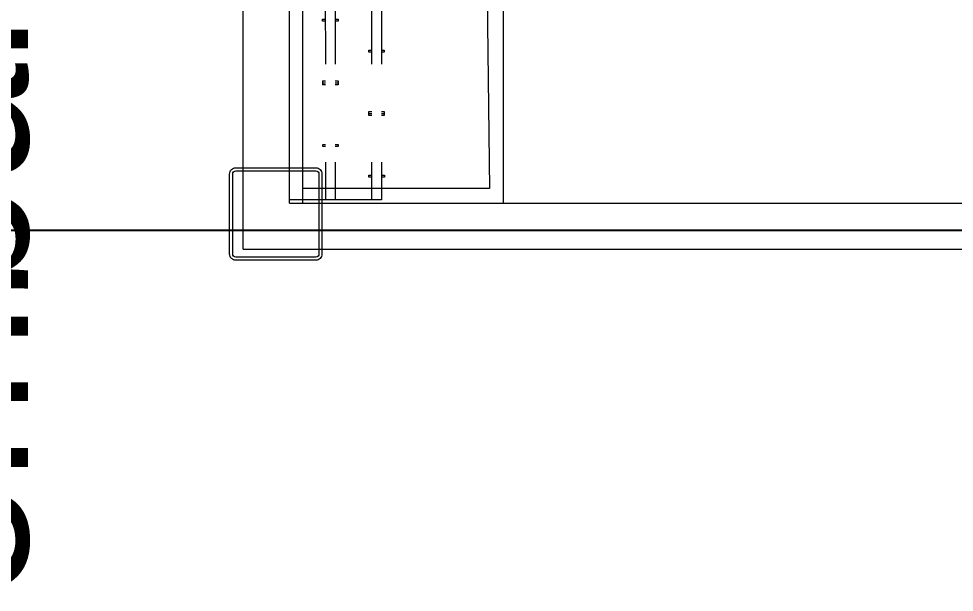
# Model space of a CAD drawing. Header units: millimetres. Extents: x 744843 to 745492, y 2520966 to 2521458.
# Drawn here: x 745410.052 to 745413.088, y 2521088.154 to 2521090.016 of the extents above; entities that cross this region are included whole.
import ezdxf

# ---------------------------------------------------------------- set-up
doc = ezdxf.new("R2010")
doc.units = ezdxf.units.MM
doc.linetypes.add('HIDDEN', pattern=[9.525, 6.35, -3.175])
for name, color, linetype, lineweight in [('A-Columnas_Secun', 74, 'Continuous', 20), ('A_Muebles_Cocina', 55, 'Continuous', 20), ('A_Muros', 30, 'Continuous', 20), ('A_Textos', 4, 'Continuous', 20)]:
    doc.layers.add(name, color=color, linetype=linetype, lineweight=lineweight)
doc.layers.add('A_Ejes', color=8, linetype='Continuous')
doc.styles.add('Arial', font='arial.ttf', dxfattribs={"height": 1})

msp = doc.modelspace()

# ---------------------------------------------------------------- linework, layer by layer
at = {"layer": 'A-Columnas_Secun'}
for points in [[(745410.7565, 2521089.5317), (745411.0163, 2521089.5317, -0.414214), (745411.0363, 2521089.5117), (745411.0363, 2521089.2519, -0.414214), (745411.0163, 2521089.2319), (745410.7565, 2521089.2319, -0.414214), (745410.7365, 2521089.2519), (745410.7365, 2521089.5117, -0.414214)], [(745410.7565, 2521089.5217), (745411.0163, 2521089.5217, -0.414214), (745411.0263, 2521089.5117), (745411.0263, 2521089.2519, -0.414214), (745411.0163, 2521089.2419), (745410.7565, 2521089.2419, -0.414214), (745410.7465, 2521089.2519), (745410.7465, 2521089.5117, -0.414214)]]:
    msp.add_lwpolyline(points, format="xyb", close=True, dxfattribs=at)
at = {"layer": 'A_Ejes', "ltscale": 0.5}
msp.add_line((745296.0686, 2521089.3289), (745459.4008, 2521089.3289), dxfattribs=at)
at = {"layer": 'A_Muebles_Cocina', "color": 2, "linetype": 'HIDDEN', "ltscale": 0.1}
for p, q in [((745411.0459, 2521092.4078), (745411.0474, 2521089.4275)), ((745411.0459, 2521092.4078), (745411.0474, 2521089.4275)), ((745411.0779, 2521092.4078), (745411.0794, 2521089.4275)), ((745411.0779, 2521092.4078), (745411.0794, 2521089.4275)), ((745411.1959, 2521092.4079), (745411.1974, 2521089.4275)), ((745411.1959, 2521092.4079), (745411.1974, 2521089.4275)), ((745411.228, 2521092.4079), (745411.2294, 2521089.4275)), ((745411.228, 2521092.4079), (745411.2294, 2521089.4275))]:
    msp.add_line(p, q, dxfattribs=at)
at = {"layer": 'A_Muebles_Cocina', "linetype": 'Continuous'}
for p, q in [((745411.623, 2521092.4177), (745411.6244, 2521089.4177)), ((745411.623, 2521092.4177), (745411.6244, 2521089.4177)), ((745411.568, 2521090.4041), (745411.5797, 2521089.4647)), ((745411.568, 2521090.4041), (745411.5797, 2521089.4647)), ((745410.9745, 2521089.4174), (745410.974, 2521090.3768)), ((745410.9745, 2521089.4174), (745410.974, 2521090.3768)), ((745411.5797, 2521089.4647), (745410.9743, 2521089.4644)), ((745411.5797, 2521089.4647), (745410.9743, 2521089.4644))]:
    msp.add_line(p, q, dxfattribs=at)
at = {"layer": 'A_Muebles_Cocina', "color": 2, "linetype": 'HIDDEN', "ltscale": 50}
for p, q in [((745411.0383, 2521090.0077), (745411.0383, 2521090.0142)), ((745411.0383, 2521090.0142), (745411.0473, 2521090.0142)), ((745411.0383, 2521090.0077), (745411.0383, 2521090.0142)), ((745411.0383, 2521090.0142), (745411.0473, 2521090.0142)), ((745411.0473, 2521090.0077), (745411.0383, 2521090.0077)), ((745411.0473, 2521090.0077), (745411.0383, 2521090.0077)), ((745411.0793, 2521090.0142), (745411.0883, 2521090.0142)), ((745411.0793, 2521090.0142), (745411.0883, 2521090.0142)), ((745411.0883, 2521090.0077), (745411.0793, 2521090.0077)), ((745411.0883, 2521090.0077), (745411.0793, 2521090.0077)), ((745411.0883, 2521090.0142), (745411.0883, 2521090.0077)), ((745411.0883, 2521090.0142), (745411.0883, 2521090.0077)), ((745411.1884, 2521089.9078), (745411.1884, 2521089.9143)), ((745411.1884, 2521089.9143), (745411.1974, 2521089.9143)), ((745411.1884, 2521089.9078), (745411.1884, 2521089.9143)), ((745411.1884, 2521089.9143), (745411.1974, 2521089.9143)), ((745411.2294, 2521089.9143), (745411.2384, 2521089.9143)), ((745411.2294, 2521089.9143), (745411.2384, 2521089.9143)), ((745411.2384, 2521089.9143), (745411.2384, 2521089.9078)), ((745411.2384, 2521089.9143), (745411.2384, 2521089.9078)), ((745411.1974, 2521089.9078), (745411.1884, 2521089.9078)), ((745411.1974, 2521089.9078), (745411.1884, 2521089.9078)), ((745411.2384, 2521089.9078), (745411.2294, 2521089.9078)), ((745411.2384, 2521089.9078), (745411.2294, 2521089.9078)), ((745411.0384, 2521089.8142), (745411.0384, 2521089.8012)), ((745411.0384, 2521089.8142), (745411.0474, 2521089.8142)), ((745411.0384, 2521089.8142), (745411.0384, 2521089.8012)), ((745411.0384, 2521089.8142), (745411.0474, 2521089.8142)), ((745411.0384, 2521089.8077), (745411.0474, 2521089.8077)), ((745411.0384, 2521089.8077), (745411.0474, 2521089.8077)), ((745411.0474, 2521089.8012), (745411.0384, 2521089.8012)), ((745411.0474, 2521089.8012), (745411.0384, 2521089.8012)), ((745411.0794, 2521089.8142), (745411.0884, 2521089.8142)), ((745411.0794, 2521089.8142), (745411.0884, 2521089.8142)), ((745411.0794, 2521089.8077), (745411.0884, 2521089.8077)), ((745411.0794, 2521089.8077), (745411.0884, 2521089.8077)), ((745411.0884, 2521089.8012), (745411.0794, 2521089.8012)), ((745411.0884, 2521089.8012), (745411.0794, 2521089.8012)), ((745411.0884, 2521089.8142), (745411.0884, 2521089.8012)), ((745411.0884, 2521089.8142), (745411.0884, 2521089.8012)), ((745411.1885, 2521089.7078), (745411.1885, 2521089.7143)), ((745411.1885, 2521089.7143), (745411.1975, 2521089.7143)), ((745411.1885, 2521089.7078), (745411.1885, 2521089.7143)), ((745411.1885, 2521089.7143), (745411.1975, 2521089.7143)), ((745411.1885, 2521089.7013), (745411.1885, 2521089.7078)), ((745411.1885, 2521089.7078), (745411.1975, 2521089.7078)), ((745411.1885, 2521089.7013), (745411.1885, 2521089.7078)), ((745411.1885, 2521089.7078), (745411.1975, 2521089.7078)), ((745411.1975, 2521089.7013), (745411.1885, 2521089.7013)), ((745411.1975, 2521089.7013), (745411.1885, 2521089.7013)), ((745411.2295, 2521089.7143), (745411.2385, 2521089.7143)), ((745411.2295, 2521089.7143), (745411.2385, 2521089.7143)), ((745411.2295, 2521089.7078), (745411.2385, 2521089.7078)), ((745411.2295, 2521089.7078), (745411.2385, 2521089.7078)), ((745411.2385, 2521089.7013), (745411.2295, 2521089.7013)), ((745411.2385, 2521089.7013), (745411.2295, 2521089.7013)), ((745411.2385, 2521089.7143), (745411.2385, 2521089.7013)), ((745411.2385, 2521089.7143), (745411.2385, 2521089.7013)), ((745411.0385, 2521089.6012), (745411.0385, 2521089.6077)), ((745411.0385, 2521089.6077), (745411.0475, 2521089.6077)), ((745411.0385, 2521089.6012), (745411.0385, 2521089.6077)), ((745411.0385, 2521089.6077), (745411.0475, 2521089.6077)), ((745411.0475, 2521089.6012), (745411.0385, 2521089.6012)), ((745411.0475, 2521089.6012), (745411.0385, 2521089.6012)), ((745411.0795, 2521089.6077), (745411.0885, 2521089.6077)), ((745411.0795, 2521089.6077), (745411.0885, 2521089.6077)), ((745411.0885, 2521089.6012), (745411.0795, 2521089.6012)), ((745411.0885, 2521089.6012), (745411.0795, 2521089.6012)), ((745411.0885, 2521089.6077), (745411.0885, 2521089.6012)), ((745411.0885, 2521089.6077), (745411.0885, 2521089.6012)), ((745411.1886, 2521089.5013), (745411.1886, 2521089.5078)), ((745411.1886, 2521089.5078), (745411.1976, 2521089.5078)), ((745411.1886, 2521089.5013), (745411.1886, 2521089.5078)), ((745411.1886, 2521089.5078), (745411.1976, 2521089.5078)), ((745411.1976, 2521089.5013), (745411.1886, 2521089.5013)), ((745411.1976, 2521089.5013), (745411.1886, 2521089.5013)), ((745411.2296, 2521089.5078), (745411.2386, 2521089.5078)), ((745411.2296, 2521089.5078), (745411.2386, 2521089.5078)), ((745411.2386, 2521089.5013), (745411.2296, 2521089.5013)), ((745411.2386, 2521089.5013), (745411.2296, 2521089.5013)), ((745411.2386, 2521089.5078), (745411.2386, 2521089.5013)), ((745411.2386, 2521089.5078), (745411.2386, 2521089.5013))]:
    msp.add_line(p, q, dxfattribs=at)
at = {"layer": 'A_Muebles_Cocina', "color": 2, "linetype": 'HIDDEN', "ltscale": 25}
msp.add_line((745411.2294, 2521089.4275), (745410.9306, 2521089.4274), dxfattribs=at)
at = {"layer": 'A_Muros'}
for p, q in [((745410.7806, 2521089.2673), (745410.7806, 2521094.2798)), ((745410.9306, 2521089.4173), (745410.9306, 2521094.2798)), ((745410.9306, 2521089.4173), (745413.7706, 2521089.4173)), ((745410.7806, 2521089.2673), (745440.3878, 2521089.2673))]:
    msp.add_line(p, q, dxfattribs=at)

# ---------------------------------------------------------------- texts
at = {"layer": 'A_Textos', "ltscale": 0.1, "insert": (745409.582, 2521090.1814), "char_height": 0.5, "width": 13.916468, "attachment_point": 2, "rotation": 90, "style": 'Arial'}
msp.add_mtext('embarcadero', dxfattribs=at)

doc.saveas('drawing.dxf')
